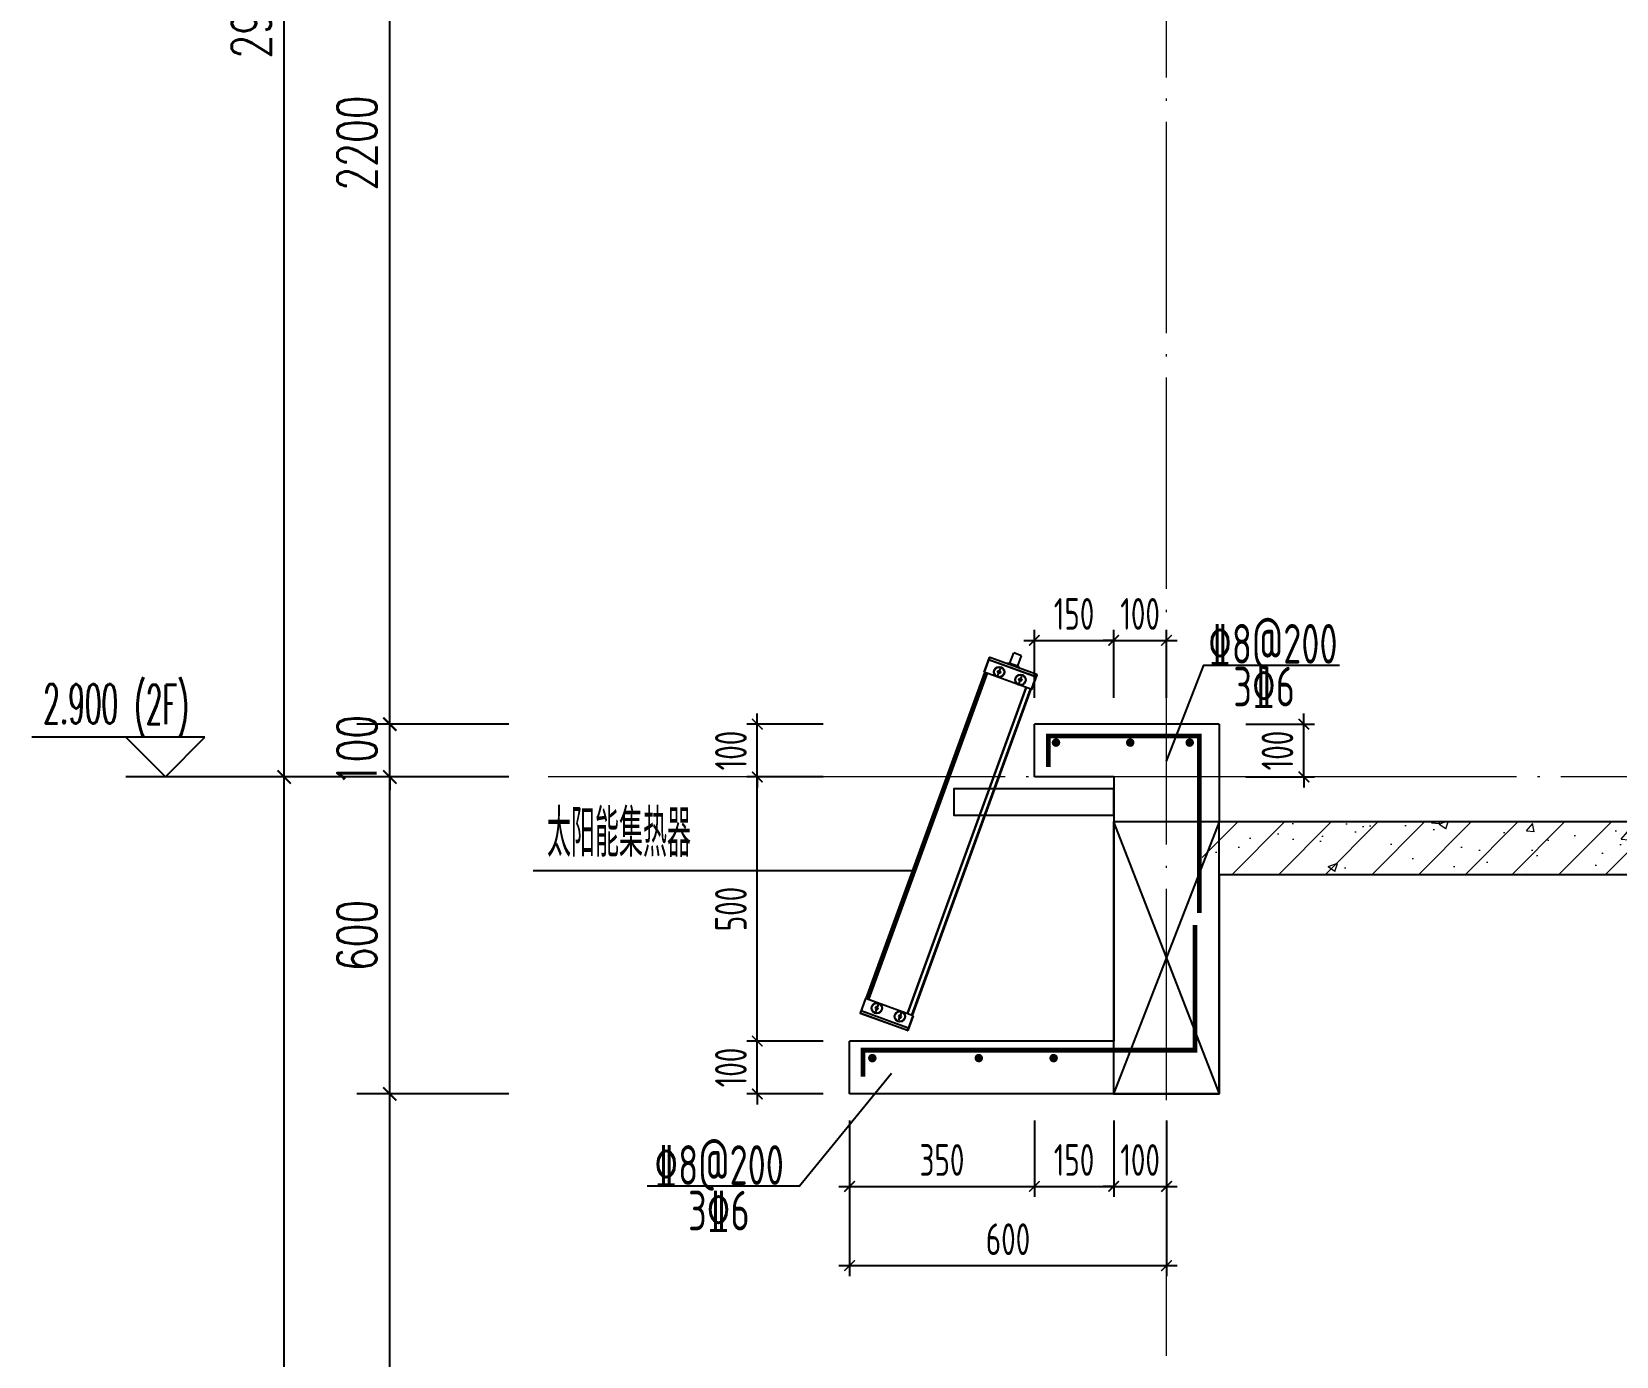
# Model space of a CAD drawing. Extents: x -668857 to 154266, y -275694 to 291306.
# Drawn here: x 8653 to 11653, y 148002 to 150510 of the extents above; entities that cross this region are included whole.
import ezdxf

# ---------------------------------------------------------------- set-up
doc = ezdxf.new("R2010")
doc.units = 0
doc.header["$LTSCALE"] = 1000
doc.linetypes.add('DOTE', pattern=[2.42, 2, -0.2, 0.02, -0.2])
doc.layers.get('0').update_dxf_attribs({"linetype": 'CONTINUOUS'})
doc.layers.get('DEFPOINTS').update_dxf_attribs({"linetype": 'CONTINUOUS'})
for name, color, linetype in [('DIM', 2, 'CONTINUOUS'), ('DIM_ELEV', 3, 'CONTINUOUS'), ('DIM_IDEN', 67, 'CONTINUOUS'), ('PUB_DIM', 3, 'CONTINUOUS'), ('PUB_TEXT', 2, 'CONTINUOUS'), ('REIN', 6, 'CONTINUOUS'), ('S-大样-砼线', 7, 'CONTINUOUS'), ('S-引出线', 40, 'CONTINUOUS'), ('TEXT', 2, 'CONTINUOUS'), ('WALL', 5, 'CONTINUOUS'), ('实线层', 7, 'CONTINUOUS')]:
    doc.layers.add(name, color=color, linetype=linetype)
doc.layers.add('DOTE', color=19, linetype='DOTE', lineweight=9)
doc.layers.add('PUB_HATCH', color=8, linetype='CONTINUOUS', lineweight=9)
doc.styles.add('_TCH_DIM', font='SIMPLEX.shx', dxfattribs={"width": 0.7, "bigfont": 'GBCBIG.shx'})
doc.styles.add('_TCH_DIM_T3', font='SIMPLEX', dxfattribs={"width": 0.705882, "bigfont": 'GBCBIG'})
doc.styles.add('DIM_FONT_T3', font='SIMPLEX', dxfattribs={"width": 0.705882, "bigfont": 'GBCBIG'})
doc.styles.add('TSSD_DIMENSION', font='Tssdeng.shx', dxfattribs={"width": 0.7, "bigfont": 'tssdchn.shx'})
doc.styles.add('TSSD_REIN', font='tssdeng.shx', dxfattribs={"width": 0.7, "height": 300, "bigfont": 'tssdchn.shx'})
doc.dimstyles.new('_TCH_ARCH&&25', dxfattribs={"dimtxt": 74.375, "dimasz": 25, "dimexe": 62.5, "dimexo": 75, "dimgap": 25, "dimtad": 1, "dimdec": 0, "dimzin": 0, "dimdsep": 46, "dimtxsty": '_TCH_DIM_T3', "dimblk": 'ARCHTICK', "dimcen": 0.09, "dimclrt": 7, "dimazin": 0, "dimtfac": 1, "dimtdec": 0, "dimtix": 1, "dimtmove": 2, "dimatfit": 3, "dimldrblk": 'ARCHTICK', "dimfxl": 0, "dimtolj": 1, "dimtzin": 0, "dimarcsym": 0})
doc.dimstyles.new('TSSD_20_20', dxfattribs={"dimtxt": 60, "dimasz": 20, "dimexe": 20, "dimexo": 50, "dimgap": 20, "dimtad": 1, "dimdec": 0, "dimzin": 0, "dimdsep": 46, "dimtxsty": 'TSSD_DIMENSION', "dimblk": 'ARCHTICK', "dimblk1": 'ARCHTICK', "dimblk2": 'ARCHTICK', "dimcen": 0, "dimdle": 20, "dimclrt": 7, "dimadec": 0, "dimazin": 0, "dimtfac": 1, "dimtdec": 0, "dimtix": 1, "dimtmove": 2, "dimatfit": 3, "dimfxl": 0, "dimtolj": 1, "dimtzin": 0, "dimarcsym": 0})

# ---------------------------------------------------------------- blocks, each defined once
blk = doc.blocks.new('A$C01192DFB')
at = {"layer": '实线层', "color": 5}
for p, q in [((-245.2, 221), (-235.1, 248.7)), ((-244.8, 220.8), (-234.5, 249)), ((-146.5, 211.5), (-236.8, 244.3)), ((-146.9, 212), (-236.2, 244.4)), ((-235.1, 248.7), (-234.7, 248.5)), ((-145.3, 216.4), (-234.6, 248.9)), ((-145.2, 216.5), (-234.5, 249)), ((-196.4, 238.3), (-189.3, 257.6)), ((-174.3, 252.1), (-189.3, 257.6)), ((-181.3, 232.8), (-174.3, 252.1)), ((-468.5, -396.9), (-243.8, 220.5)), ((-243.5, 220.4), (-468.2, -397)), ((-467.7, -397.2), (-243, 220.2)), ((-240, 219.1), (-464.7, -398.3)), ((-239.5, 218.9), (-464.2, -398.5)), ((-155, 188.2), (-245.2, 221)), ((-219.7, 220.8), (-218.7, 223.5)), ((-217.8, 218.6), (-219.7, 220.8)), ((-219.4, 214.4), (-214.3, 228.2)), ((-218.7, 223.5), (-215.9, 224)), ((-215, 219.1), (-217.8, 218.6)), ((-215.9, 224), (-214, 221.8)), ((-214, 221.8), (-215, 219.1)), ((-196.4, 238.3), (-203, 237.5)), ((-176.7, 228), (-203, 237.5)), ((-196.4, 238.3), (-181.3, 232.8)), ((-181.3, 232.8), (-176.7, 228)), ((-179, 199.7), (-174, 213.5)), ((-155.5, 188.3), (-145.2, 216.5)), ((-155, 188.2), (-144.9, 215.9)), ((-144.9, 215.9), (-145.4, 216)), ((-166, 192.2), (-390.7, -425.2)), ((-165.7, 192), (-390.4, -425.3)), ((-381.9, -428.4), (-157.2, 189)), ((-156.8, 188.8), (-381.5, -428.6)), ((-381.1, -428.7), (-156.4, 188.7)), ((-179.3, 206.1), (-178.4, 208.8)), ((-177.5, 203.9), (-179.3, 206.1)), ((-178.4, 208.8), (-175.5, 209.3)), ((-174.6, 204.4), (-177.5, 203.9)), ((-175.5, 209.3), (-173.7, 207.1)), ((-173.7, 207.1), (-174.6, 204.4)), ((-469.9, -396.4), (-480, -424.1)), ((-469.5, -396.6), (-479.7, -424.8)), ((-388.2, -452.5), (-478.4, -419.7)), ((-379.7, -429.2), (-469.9, -396.4)), ((-379.7, -429.2), (-468, -397.1)), ((-450.2, -412.7), (-451.2, -415.4)), ((-451.2, -415.4), (-449.4, -417.6)), ((-445.9, -408), (-450.9, -421.8)), ((-447.4, -412.2), (-450.2, -412.7)), ((-449.4, -417.6), (-446.5, -417.1)), ((-445.5, -414.4), (-447.4, -412.2)), ((-446.5, -417.1), (-445.5, -414.4)), ((-480, -424.1), (-479.6, -424.3)), ((-390.4, -457.1), (-479.7, -424.6)), ((-390.5, -457.2), (-479.7, -424.8)), ((-388.8, -452.7), (-478.1, -420.2)), ((-406.6, -428.6), (-407.6, -431.3)), ((-407.6, -431.3), (-405.7, -433.5)), ((-402.2, -423.9), (-407.2, -437.7)), ((-403.7, -428.1), (-406.6, -428.6)), ((-405.7, -433.5), (-402.9, -433)), ((-401.9, -430.3), (-403.7, -428.1)), ((-402.9, -433), (-401.9, -430.3)), ((-380.2, -429.1), (-390.5, -457.2)), ((-379.7, -429.2), (-389.8, -456.9)), ((-389.8, -456.9), (-390.3, -456.8))]:
    blk.add_line(p, q, dxfattribs=at)
for points in [[(-236.8, 244.3), (-236.7, 244.4), (-236.5, 244.5), (-236.4, 244.5), (-236.2, 244.4)], [(-146.5, 211.5), (-146.5, 211.6), (-146.6, 211.7), (-146.7, 211.9), (-146.9, 212)], [(-478.4, -419.7), (-478.4, -419.8), (-478.4, -420), (-478.2, -420.1), (-478.1, -420.2)], [(-388.2, -452.5), (-388.3, -452.6), (-388.4, -452.7), (-388.6, -452.7), (-388.8, -452.7)]]:
    blk.add_lwpolyline(points, dxfattribs=at)
blk.add_lwpolyline([(0, 0), (-302.4, 0), (-302.4, -49.7), (0, -49.7)], close=True, dxfattribs=at)
for centre, radius in [((-216.8, 221.3), 10), ((-216.8, 221.3), 9.5), ((-176.5, 206.6), 10), ((-176.5, 206.6), 9.5), ((-448.4, -414.9), 10), ((-448.4, -414.9), 9.5), ((-404.7, -430.8), 10), ((-404.7, -430.8), 9.5)]:
    blk.add_circle(centre, radius, dxfattribs=at)
for centre, start, end in [((-234.7, 248.5), 70, 160), ((-145.4, 216), 340, 70), ((-479.6, -424.3), 160, 250), ((-390.3, -456.8), 250, 340)]:
    blk.add_arc(centre, 0.5, start, end, dxfattribs=at)
blk = doc.blocks.new('_ArchTick')
at = {"color": 0, "linetype": 'ByBlock', "const_width": 0.15}
blk.add_lwpolyline([(-0.5, -0.5), (0.5, 0.5)], dxfattribs=at)
blk = doc.blocks.new('*D3212')
at = {"layer": 'DEFPOINTS', "color": 0}
for p in [(10201.7, 148499), (10801.7, 148499), (10801.7, 148174)]:
    blk.add_point(p, dxfattribs=at)
at = {"layer": 'DIM', "color": 0, "lineweight": -2}
for p, q in [((10201.7, 148449), (10201.7, 148154)), ((10801.7, 148449), (10801.7, 148154)), ((10181.7, 148174), (10821.7, 148174))]:
    blk.add_line(p, q, dxfattribs=at)
at = {"layer": 'DIM', "color": 0, "lineweight": -2, "xscale": 20, "yscale": 20, "zscale": 20, "rotation": 180}
blk.add_blockref('_ArchTick', (10201.7, 148174), dxfattribs=at)
at = {"layer": 'DIM', "color": 0, "lineweight": -2, "xscale": 20, "yscale": 20, "zscale": 20}
blk.add_blockref('_ArchTick', (10801.7, 148174), dxfattribs=at)
at = {"layer": 'DIM', "color": 7, "insert": (10501.7, 148224), "char_height": 60, "attachment_point": 5, "style": 'TSSD_DIMENSION'}
blk.add_mtext('\\A1;600', dxfattribs=at)
blk = doc.blocks.new('*D3213')
at = {"layer": 'DEFPOINTS', "color": 0}
for p in [(10201.7, 148499), (10551.7, 148499), (10551.7, 148324)]:
    blk.add_point(p, dxfattribs=at)
at = {"layer": 'DIM', "color": 0, "lineweight": -2}
for p, q in [((10201.7, 148449), (10201.7, 148304)), ((10551.7, 148449), (10551.7, 148304)), ((10181.7, 148324), (10571.7, 148324))]:
    blk.add_line(p, q, dxfattribs=at)
at = {"layer": 'DIM', "color": 0, "lineweight": -2, "xscale": 20, "yscale": 20, "zscale": 20, "rotation": 180}
blk.add_blockref('_ArchTick', (10201.7, 148324), dxfattribs=at)
at = {"layer": 'DIM', "color": 0, "lineweight": -2, "xscale": 20, "yscale": 20, "zscale": 20}
blk.add_blockref('_ArchTick', (10551.7, 148324), dxfattribs=at)
at = {"layer": 'DIM', "color": 7, "insert": (10376.7, 148374), "char_height": 60, "attachment_point": 5, "style": 'TSSD_DIMENSION'}
blk.add_mtext('\\A1;350', dxfattribs=at)
blk = doc.blocks.new('*D3214')
at = {"layer": 'DEFPOINTS', "color": 0}
for p in [(10551.7, 148499), (10701.7, 148499), (10701.7, 148324)]:
    blk.add_point(p, dxfattribs=at)
at = {"layer": 'DIM', "color": 0, "lineweight": -2}
for p, q in [((10551.7, 148449), (10551.7, 148304)), ((10701.7, 148449), (10701.7, 148304)), ((10531.7, 148324), (10721.7, 148324))]:
    blk.add_line(p, q, dxfattribs=at)
at = {"layer": 'DIM', "color": 0, "lineweight": -2, "xscale": 20, "yscale": 20, "zscale": 20, "rotation": 180}
blk.add_blockref('_ArchTick', (10551.7, 148324), dxfattribs=at)
at = {"layer": 'DIM', "color": 0, "lineweight": -2, "xscale": 20, "yscale": 20, "zscale": 20}
blk.add_blockref('_ArchTick', (10701.7, 148324), dxfattribs=at)
at = {"layer": 'DIM', "color": 7, "insert": (10626.7, 148374), "char_height": 60, "attachment_point": 5, "style": 'TSSD_DIMENSION'}
blk.add_mtext('\\A1;150', dxfattribs=at)
blk = doc.blocks.new('*D3215')
at = {"layer": 'DEFPOINTS', "color": 0}
for p in [(10701.7, 148499), (10801.7, 148499), (10801.7, 148324)]:
    blk.add_point(p, dxfattribs=at)
at = {"layer": 'DIM', "color": 0, "lineweight": -2}
for p, q in [((10701.7, 148449), (10701.7, 148304)), ((10801.7, 148449), (10801.7, 148304)), ((10701.7, 148324), (10681.7, 148324)), ((10701.7, 148324), (10801.7, 148324)), ((10801.7, 148324), (10821.7, 148324))]:
    blk.add_line(p, q, dxfattribs=at)
at = {"layer": 'DIM', "color": 0, "lineweight": -2, "xscale": 20, "yscale": 20, "zscale": 20}
blk.add_blockref('_ArchTick', (10701.7, 148324), dxfattribs=at)
at = {"layer": 'DIM', "color": 0, "lineweight": -2, "xscale": 20, "yscale": 20, "zscale": 20, "rotation": 180}
blk.add_blockref('_ArchTick', (10801.7, 148324), dxfattribs=at)
at = {"layer": 'DIM', "color": 7, "insert": (10751.7, 148374), "char_height": 60, "attachment_point": 5, "style": 'TSSD_DIMENSION'}
blk.add_mtext('\\A1;100', dxfattribs=at)
blk = doc.blocks.new('*D3218')
at = {"layer": 'DEFPOINTS', "color": 0}
for p in [(10701.7, 149357.6), (10551.7, 149199), (10701.7, 149199)]:
    blk.add_point(p, dxfattribs=at)
at = {"layer": 'DIM', "color": 0, "lineweight": -2}
for p, q in [((10531.7, 149357.6), (10721.7, 149357.6)), ((10551.7, 149249), (10551.7, 149377.6)), ((10701.7, 149249), (10701.7, 149377.6))]:
    blk.add_line(p, q, dxfattribs=at)
at = {"layer": 'DIM', "color": 0, "lineweight": -2, "xscale": 20, "yscale": 20, "zscale": 20, "rotation": 180}
blk.add_blockref('_ArchTick', (10551.7, 149357.6), dxfattribs=at)
at = {"layer": 'DIM', "color": 0, "lineweight": -2, "xscale": 20, "yscale": 20, "zscale": 20}
blk.add_blockref('_ArchTick', (10701.7, 149357.6), dxfattribs=at)
at = {"layer": 'DIM', "color": 7, "insert": (10626.7, 149407.6), "char_height": 60, "attachment_point": 5, "style": 'TSSD_DIMENSION'}
blk.add_mtext('\\A1;150', dxfattribs=at)
blk = doc.blocks.new('*D3219')
at = {"layer": 'DEFPOINTS', "color": 0}
for p in [(10801.7, 149357.6), (10701.7, 149199), (10801.7, 149199)]:
    blk.add_point(p, dxfattribs=at)
at = {"layer": 'DIM', "color": 0, "lineweight": -2}
for p, q in [((10701.7, 149357.6), (10681.7, 149357.6)), ((10701.7, 149249), (10701.7, 149377.6)), ((10701.7, 149357.6), (10801.7, 149357.6)), ((10801.7, 149249), (10801.7, 149377.6)), ((10801.7, 149357.6), (10821.7, 149357.6))]:
    blk.add_line(p, q, dxfattribs=at)
at = {"layer": 'DIM', "color": 0, "lineweight": -2, "xscale": 20, "yscale": 20, "zscale": 20}
blk.add_blockref('_ArchTick', (10701.7, 149357.6), dxfattribs=at)
at = {"layer": 'DIM', "color": 0, "lineweight": -2, "xscale": 20, "yscale": 20, "zscale": 20, "rotation": 180}
blk.add_blockref('_ArchTick', (10801.7, 149357.6), dxfattribs=at)
at = {"layer": 'DIM', "color": 7, "insert": (10751.7, 149407.6), "char_height": 60, "attachment_point": 5, "style": 'TSSD_DIMENSION'}
blk.add_mtext('\\A1;100', dxfattribs=at)
blk = doc.blocks.new('*D3220')
at = {"layer": 'DEFPOINTS', "color": 0}
for p in [(10901.7, 149199), (11061.7, 149199), (10901.7, 149099)]:
    blk.add_point(p, dxfattribs=at)
at = {"layer": 'DIM', "color": 0, "lineweight": -2}
for p, q in [((11061.7, 149199), (11061.7, 149219)), ((10951.7, 149199), (11081.7, 149199)), ((11061.7, 149099), (11061.7, 149199)), ((10951.7, 149099), (11081.7, 149099)), ((11061.7, 149099), (11061.7, 149079))]:
    blk.add_line(p, q, dxfattribs=at)
at = {"layer": 'DIM', "color": 0, "lineweight": -2, "xscale": 20, "yscale": 20, "zscale": 20}
for p, rotation in [((11061.7, 149199), 270), ((11061.7, 149099), 90)]:
    blk.add_blockref('_ArchTick', p, dxfattribs=dict(at, rotation=rotation))
at = {"layer": 'DIM', "color": 7, "insert": (11011.7, 149149), "char_height": 60, "attachment_point": 5, "rotation": 90, "style": 'TSSD_DIMENSION'}
blk.add_mtext('\\A1;100', dxfattribs=at)
blk = doc.blocks.new('*D3221')
at = {"layer": 'DEFPOINTS', "color": 0}
for p in [(10027.1, 149199), (10201.7, 149199), (10201.7, 149099)]:
    blk.add_point(p, dxfattribs=at)
at = {"layer": 'DIM', "color": 0, "lineweight": -2}
for p, q in [((10027.1, 149199), (10027.1, 149219)), ((10151.7, 149199), (10007.1, 149199)), ((10027.1, 149099), (10027.1, 149199)), ((10151.7, 149099), (10007.1, 149099)), ((10027.1, 149099), (10027.1, 149079))]:
    blk.add_line(p, q, dxfattribs=at)
at = {"layer": 'DIM', "color": 0, "lineweight": -2, "xscale": 20, "yscale": 20, "zscale": 20}
for p, rotation in [((10027.1, 149199), 270), ((10027.1, 149099), 90)]:
    blk.add_blockref('_ArchTick', p, dxfattribs=dict(at, rotation=rotation))
at = {"layer": 'DIM', "color": 7, "insert": (9977.1, 149149), "char_height": 60, "attachment_point": 5, "rotation": 90, "style": 'TSSD_DIMENSION'}
blk.add_mtext('\\A1;100', dxfattribs=at)
blk = doc.blocks.new('*D3222')
at = {"layer": 'DEFPOINTS', "color": 0}
for p in [(10027.1, 149099), (10201.7, 149099), (10201.7, 148599)]:
    blk.add_point(p, dxfattribs=at)
at = {"layer": 'DIM', "color": 0, "lineweight": -2}
for p, q in [((10027.1, 148579), (10027.1, 149119)), ((10151.7, 149099), (10007.1, 149099)), ((10151.7, 148599), (10007.1, 148599))]:
    blk.add_line(p, q, dxfattribs=at)
at = {"layer": 'DIM', "color": 0, "lineweight": -2, "xscale": 20, "yscale": 20, "zscale": 20}
for p, rotation in [((10027.1, 149099), 90), ((10027.1, 148599), 270)]:
    blk.add_blockref('_ArchTick', p, dxfattribs=dict(at, rotation=rotation))
at = {"layer": 'DIM', "color": 7, "insert": (9977.1, 148849), "char_height": 60, "attachment_point": 5, "rotation": 90, "style": 'TSSD_DIMENSION'}
blk.add_mtext('\\A1;500', dxfattribs=at)
blk = doc.blocks.new('*D3223')
at = {"layer": 'DEFPOINTS', "color": 0}
for p in [(10027.1, 148599), (10201.7, 148599), (10201.7, 148499)]:
    blk.add_point(p, dxfattribs=at)
at = {"layer": 'DIM', "color": 0, "lineweight": -2}
for p, q in [((10027.1, 148599), (10027.1, 148619)), ((10151.7, 148599), (10007.1, 148599)), ((10027.1, 148499), (10027.1, 148599)), ((10151.7, 148499), (10007.1, 148499)), ((10027.1, 148499), (10027.1, 148479))]:
    blk.add_line(p, q, dxfattribs=at)
at = {"layer": 'DIM', "color": 0, "lineweight": -2, "xscale": 20, "yscale": 20, "zscale": 20}
for p, rotation in [((10027.1, 148599), 270), ((10027.1, 148499), 90)]:
    blk.add_blockref('_ArchTick', p, dxfattribs=dict(at, rotation=rotation))
at = {"layer": 'DIM', "color": 7, "insert": (9977.1, 148549), "char_height": 60, "attachment_point": 5, "rotation": 90, "style": 'TSSD_DIMENSION'}
blk.add_mtext('\\A1;100', dxfattribs=at)
blk = doc.blocks.new('*D3263')
at = {"layer": 'DEFPOINTS', "color": 0}
for p in [(9331.5, 148499), (9631.5, 148499), (9631.5, 146799)]:
    blk.add_point(p, dxfattribs=at)
at = {"layer": 'PUB_DIM', "color": 0, "lineweight": -2}
for p, q in [((9556.5, 148499), (9269, 148499)), ((9331.5, 146799), (9331.5, 148499)), ((9556.5, 146799), (9269, 146799))]:
    blk.add_line(p, q, dxfattribs=at)
at = {"layer": 'PUB_DIM', "color": 0, "lineweight": -2, "xscale": 25, "yscale": 25, "zscale": 25}
for p, rotation in [((9331.5, 148499), 90), ((9331.5, 146799), 270)]:
    blk.add_blockref('_ArchTick', p, dxfattribs=dict(at, rotation=rotation))
at = {"layer": 'PUB_DIM', "color": 7, "insert": (9269.3, 147649), "char_height": 74.38, "attachment_point": 5, "rotation": 90, "style": '_TCH_DIM_T3'}
blk.add_mtext('\\A1;1700', dxfattribs=at)
blk = doc.blocks.new('*D3264')
at = {"layer": 'DEFPOINTS', "color": 0}
for p in [(9331.5, 149099), (9631.5, 149099), (9631.5, 148499)]:
    blk.add_point(p, dxfattribs=at)
at = {"layer": 'PUB_DIM', "color": 0, "lineweight": -2}
for p, q in [((9556.5, 149099), (9269, 149099)), ((9331.5, 148499), (9331.5, 149099)), ((9556.5, 148499), (9269, 148499))]:
    blk.add_line(p, q, dxfattribs=at)
at = {"layer": 'PUB_DIM', "color": 0, "lineweight": -2, "xscale": 25, "yscale": 25, "zscale": 25}
for p, rotation in [((9331.5, 149099), 90), ((9331.5, 148499), 270)]:
    blk.add_blockref('_ArchTick', p, dxfattribs=dict(at, rotation=rotation))
at = {"layer": 'PUB_DIM', "color": 7, "insert": (9269.3, 148799), "char_height": 74.38, "attachment_point": 5, "rotation": 90, "style": '_TCH_DIM_T3'}
blk.add_mtext('\\A1;600', dxfattribs=at)
blk = doc.blocks.new('*D3265')
at = {"layer": 'DEFPOINTS', "color": 0}
for p in [(9331.5, 149199), (9631.5, 149199), (9631.5, 149099)]:
    blk.add_point(p, dxfattribs=at)
at = {"layer": 'PUB_DIM', "color": 0, "lineweight": -2}
for p, q in [((9331.5, 149199), (9331.5, 149224)), ((9556.5, 149199), (9269, 149199)), ((9331.5, 149099), (9331.5, 149199)), ((9556.5, 149099), (9269, 149099)), ((9331.5, 149099), (9331.5, 149074))]:
    blk.add_line(p, q, dxfattribs=at)
at = {"layer": 'PUB_DIM', "color": 0, "lineweight": -2, "xscale": 25, "yscale": 25, "zscale": 25}
for p, rotation in [((9331.5, 149199), 270), ((9331.5, 149099), 90)]:
    blk.add_blockref('_ArchTick', p, dxfattribs=dict(at, rotation=rotation))
at = {"layer": 'PUB_DIM', "color": 7, "insert": (9269.3, 149149), "char_height": 74.38, "attachment_point": 5, "rotation": 90, "style": '_TCH_DIM_T3'}
blk.add_mtext('\\A1;100', dxfattribs=at)
blk = doc.blocks.new('*D3266')
at = {"layer": 'DEFPOINTS', "color": 0}
for p in [(9331.5, 151399), (9631.5, 151399), (9631.5, 149199)]:
    blk.add_point(p, dxfattribs=at)
at = {"layer": 'PUB_DIM', "color": 0, "lineweight": -2}
for p, q in [((9556.5, 151399), (9269, 151399)), ((9331.5, 149199), (9331.5, 151399)), ((9556.5, 149199), (9269, 149199))]:
    blk.add_line(p, q, dxfattribs=at)
at = {"layer": 'PUB_DIM', "color": 0, "lineweight": -2, "xscale": 25, "yscale": 25, "zscale": 25}
for p, rotation in [((9331.5, 151399), 90), ((9331.5, 149199), 270)]:
    blk.add_blockref('_ArchTick', p, dxfattribs=dict(at, rotation=rotation))
at = {"layer": 'PUB_DIM', "color": 7, "insert": (9269.3, 150299), "char_height": 74.38, "attachment_point": 5, "rotation": 90, "style": '_TCH_DIM_T3'}
blk.add_mtext('\\A1;2200', dxfattribs=at)
blk = doc.blocks.new('*D3282')
at = {"layer": 'DEFPOINTS', "color": 0}
for p in [(9131.5, 149099), (9631.5, 149099), (9631.5, 146199)]:
    blk.add_point(p, dxfattribs=at)
at = {"layer": 'PUB_DIM', "color": 0, "lineweight": -2}
for p, q in [((9556.5, 149099), (9069, 149099)), ((9131.5, 146199), (9131.5, 149099)), ((9556.5, 146199), (9069, 146199))]:
    blk.add_line(p, q, dxfattribs=at)
at = {"layer": 'PUB_DIM', "color": 0, "lineweight": -2, "xscale": 25, "yscale": 25, "zscale": 25}
for p, rotation in [((9131.5, 149099), 90), ((9131.5, 146199), 270)]:
    blk.add_blockref('_ArchTick', p, dxfattribs=dict(at, rotation=rotation))
at = {"layer": 'PUB_DIM', "color": 7, "insert": (9069.3, 147649), "char_height": 74.38, "attachment_point": 5, "rotation": 90, "style": '_TCH_DIM_T3'}
blk.add_mtext('\\A1;2900', dxfattribs=at)
blk = doc.blocks.new('*D3283')
at = {"layer": 'DEFPOINTS', "color": 0}
for p in [(9131.5, 151999), (9631.5, 151999), (9631.5, 149099)]:
    blk.add_point(p, dxfattribs=at)
at = {"layer": 'PUB_DIM', "color": 0, "lineweight": -2}
for p, q in [((9556.5, 151999), (9069, 151999)), ((9131.5, 149099), (9131.5, 151999)), ((9556.5, 149099), (9069, 149099))]:
    blk.add_line(p, q, dxfattribs=at)
at = {"layer": 'PUB_DIM', "color": 0, "lineweight": -2, "xscale": 25, "yscale": 25, "zscale": 25}
for p, rotation in [((9131.5, 151999), 90), ((9131.5, 149099), 270)]:
    blk.add_blockref('_ArchTick', p, dxfattribs=dict(at, rotation=rotation))
at = {"layer": 'PUB_DIM', "color": 7, "insert": (9069.3, 150549), "char_height": 74.38, "attachment_point": 5, "rotation": 90, "style": '_TCH_DIM_T3'}
blk.add_mtext('\\A1;2900', dxfattribs=at)
blk = doc.blocks.new('A$C6EAB53B2')
at = {"layer": 'REIN'}
blk.add_lwpolyline([(818.6, 871.6, 9, 9, 0), (818.6, 929.8, 9, 9, 0), (1104.4, 929.8, 9, 9, 0), (1104.4, 595.1, 9, 9, 0)], format="xyseb", dxfattribs=at)
at = {"layer": 'REIN', "const_width": 8}
for points in [[(829.1, 917.5, 1), (837.1, 917.5, 1)], [(969.6, 917.5, 1), (977.6, 917.5, 1)], [(1082.2, 917.5, 1), (1090.2, 917.5, 1)], [(481.4, 320.3, 1), (489.4, 320.3, 1)], [(682.9, 320.3, 1), (690.9, 320.3, 1)], [(824.6, 320.3, 1), (832.6, 320.3, 1)]]:
    blk.add_lwpolyline(points, format="xyb", close=True, dxfattribs=at)
at = {"layer": 'REIN', "const_width": 9}
blk.add_lwpolyline([(467.5, 285.1), (467.5, 335.4), (1096.1, 335.4), (1096.1, 572.3)], dxfattribs=at)
at = {"layer": 'S-大样-砼线'}
for p, q in [((942.2, 767.5), (1142.2, 252.5)), ((1142.2, 767.5), (942.2, 252.5))]:
    blk.add_line(p, q, dxfattribs=at)
blk.add_lwpolyline([(1142.2, 767.5), (942.2, 767.5), (942.2, 252.5), (1142.2, 252.5)], close=True, dxfattribs=at)
at = {"layer": 'S-引出线'}
for points in [[(1042.2, 882.2), (1112.8, 1064.4), (1369.8, 1064.4)], [(521.6, 291.2), (347.8, 77.8), (59.4, 77.8)]]:
    blk.add_lwpolyline(points, dxfattribs=at)
at = {"layer": 'TEXT', "style": 'TSSD_REIN', "width": 0.7}
for s, p in [('%%1328@200', (1121, 1067)), ('3%%1326', (1168.9, 986.1)), ('%%1328@200', (72.9, 80.4)), ('3%%1326', (136.7, -5.8))]:
    blk.add_text(s, height=75, rotation=0, dxfattribs=at).set_placement(p)
blk = doc.blocks.new('20210809.02270736')
at = {"layer": 'TEXT'}
blk.add_blockref('A$C6EAB53B2', (87095.1, 66580.9), dxfattribs=at)

msp = doc.modelspace()

# ---------------------------------------------------------------- hatches: boundary and pattern name
at = {"layer": 'PUB_HATCH'}
h = msp.add_hatch(dxfattribs=at)
h.set_pattern_fill('钢筋混凝土', color=256, scale=25, style=0)
h.set_pattern_definition([(45, (-562273.49, 314642.066), (-44.194174, 44.194174), []), (50, (-562273.49, 314642.07), (179.315046, -15.688034), [18.75, -206.25]), (355, (-562273.49, 314642.07), (-34.687833, 188.048033), [15, -165]), (100.4514, (-562258.55, 314640.76), (144.627345, 172.359886), [15.93505, -175.28553]), (46.1842, (-562273.49, 314692.07), (266.81026, -41.37975), [28.125, -309.375]), (96.6356, (-562251.25, 314688.62), (233.66568, 243.52947), [23.90257, -262.92825]), (351.1842, (-562273.5, 314692.07), (233.66549, 243.52965), [22.5, -247.5]), (21, (-562248.49, 314679.57), (149.226763, -100.654723), [18.75, -206.25]), (326, (-562248.49, 314679.57), (60.828833, 181.28751), [15, -165]), (71.4514, (-562236.05, 314671.18), (210.055657, 80.632624), [15.93505, -175.28553]), (37.5, (-562273.49, 314642.066), (3.039964, 83.2234635), [0, -163, 0, -167.5, 0, -165.625]), (7.5, (-562273.49, 314642.07), (65.767384, 98.602928), [0, -95.5, 0, -159.25, 0, -63.125]), (327.5, (-562329.24, 314642.066), (133.455609, -5.638718), [0, -62.5, 0, -195, 0, -258.75]), (317.5, (-562354.24, 314642.07), (145.796542, 25.026246), [0, -81.25, 0, -129.5, 0, -183.75])])
h.paths.add_polyline_path([(13400.22, 149014.03), (10901.69, 149014.03), (10835.03, 148980.7), (10901.69, 148914.03), (13400.22, 148914.03)])

# ---------------------------------------------------------------- linework, layer by layer
at = {"layer": 'DIM_ELEV'}
for p, q in [((8981.5, 149174.03), (8653.5, 149174.03)), ((8906.5, 149099.03), (8831.5, 149174.03)), ((8906.5, 149099.03), (8981.5, 149174.03)), ((9331.5, 149099.03), (8831.5, 149099.03))]:
    msp.add_line(p, q, dxfattribs=at)
at = {"layer": 'DIM_IDEN'}
for p, q in [((10140.22, 148921.53), (9602.78, 148921.53)), ((10321.29, 148921.53), (10140.22, 148921.53))]:
    msp.add_line(p, q, dxfattribs=at)
at = {"layer": 'DOTE', "color": 1, "linetype": 'DOTE', "ltscale": 0.2}
for p, q in [((10801.69, 145099.03), (10801.69, 164699.03)), ((13400.22, 149099.03), (9631.5, 149099.03))]:
    msp.add_line(p, q, dxfattribs=at)
at = {"layer": 'WALL'}
for p, q in [((10901.69, 149199.03), (10551.69, 149199.03)), ((10551.69, 149099.03), (10551.69, 149199.03)), ((10901.69, 149199.03), (10901.69, 149014.03)), ((10701.69, 149099.03), (10551.69, 149099.03)), ((10701.69, 149099.03), (10701.69, 149014.03)), ((10701.69, 149014.03), (10701.69, 148599.03)), ((13400.22, 149014.03), (10901.69, 149014.03)), ((13400.22, 148914.03), (10901.69, 148914.03)), ((10901.69, 148914.03), (10901.69, 148499.03)), ((10701.69, 148599.03), (10201.69, 148599.03)), ((10201.69, 148499.03), (10201.69, 148599.03)), ((10901.69, 148499.03), (10201.69, 148499.03))]:
    msp.add_line(p, q, dxfattribs=at)

# ---------------------------------------------------------------- block references
msp.add_blockref('A$C01192DFB', (10701.69, 149076.29))
at = {"layer": 'REIN'}
msp.add_blockref('20210809.02270736', (-77335.65, 81665.6), dxfattribs=at)

# ---------------------------------------------------------------- texts
at = {"layer": 'PUB_TEXT'}
for s, height, style, width, p in [('2.900', 74.375, '_TCH_DIM', 0.494118, (8675.4, 149200.28)), ('(2F)', 74.375, '_TCH_DIM', 0.494118, (8847.55, 149199.06)), ('太阳能集热器', 89.362, 'DIM_FONT_T3', 0.705882, (9629.03, 148947.78))]:
    msp.add_text(s, height=height, dxfattribs=dict(at, style=style, width=width)).set_placement(p)

# ---------------------------------------------------------------- dimensions: what is measured, and where the dimension line sits
at = {"layer": 'DIM'}
for p1, p2, distance, picture, middle in [((10551.69, 149199.03), (10701.69, 149199.03), 158.59, '*D3218', (10626.69, 149407.62)), ((10701.69, 149199.03), (10801.69, 149199.03), 158.59, '*D3219', (10751.69, 149407.62)), ((10201.69, 149099.03), (10201.69, 149199.03), 174.61, '*D3221', (9977.08, 149149.03)), ((10901.69, 149099.03), (10901.69, 149199.03), -160, '*D3220', (11011.69, 149149.03)), ((10201.69, 148599.03), (10201.69, 149099.03), 174.61, '*D3222', (9977.08, 148849.03)), ((10201.69, 148499.03), (10201.69, 148599.03), 174.61, '*D3223', (9977.08, 148549.03)), ((10201.69, 148499.03), (10801.72, 148499.03), -325.06, '*D3212', (10501.71, 148223.98)), ((10201.69, 148499.03), (10551.72, 148499.03), -175.06, '*D3213', (10376.71, 148373.98)), ((10551.72, 148499.03), (10701.72, 148499.03), -175.06, '*D3214', (10626.72, 148373.98)), ((10701.72, 148499.03), (10801.72, 148499.03), -175.06, '*D3215', (10751.72, 148373.98))]:
    dim = msp.add_aligned_dim(p1=p1, p2=p2, distance=distance, dimstyle='TSSD_20_20', dxfattribs=at)
    dim.commit()
    dim.dimension.update_dxf_attribs({"geometry": picture, "text_midpoint": middle})
at = {"layer": 'PUB_DIM'}
for p1, p2, distance, picture, middle in [((9631.5, 149099.03), (9631.5, 151999.03), 500, '*D3283', (9069.31, 150549.03)), ((9631.5, 149199.03), (9631.5, 151399.03), 300, '*D3266', (9269.31, 150299.03)), ((9631.5, 149099.03), (9631.5, 149199.03), 300, '*D3265', (9269.31, 149149.03)), ((9631.5, 146199.03), (9631.5, 149099.03), 500, '*D3282', (9069.31, 147649.03)), ((9631.5, 148499.03), (9631.5, 149099.03), 300, '*D3264', (9269.31, 148799.03)), ((9631.5, 146799.03), (9631.5, 148499.03), 300, '*D3263', (9269.31, 147649.03))]:
    dim = msp.add_aligned_dim(p1=p1, p2=p2, distance=distance, dimstyle='_TCH_ARCH&&25', dxfattribs=at)
    dim.commit()
    dim.dimension.update_dxf_attribs({"geometry": picture, "text_midpoint": middle})

doc.saveas('drawing.dxf')
